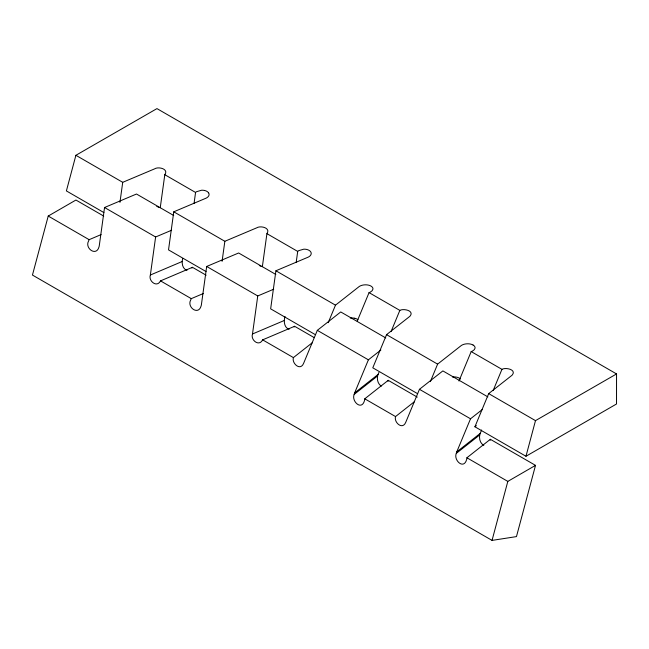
<?xml version="1.0" encoding="UTF-8"?>
<svg xmlns="http://www.w3.org/2000/svg" width="649" height="649" viewBox="0 0 649 649"><rect width="100%" height="100%" fill="white"/><g stroke="black" fill="none" stroke-linecap="round" stroke-linejoin="round"><path stroke-width="0.97" d="M103.889 212.572L66.393 190.92L75.901 155.298L156.961 108.602L616.55 373.938L616.526 403.986L525.974 456.263L474.914 426.782L488.681 393.61L512.093 375.203C517.05 369.597 505.587 367.139 501.945 369.346L471.182 351.58L458.973 381.028M312.453 342.591L293.405 357.607C291.579 363.359 300.333 371.285 303.554 363.464L317.32 330.349L340.741 311.942L385.749 337.926M414.581 401.561L395.533 416.569C393.708 422.329 402.461 430.246 405.69 422.434L419.457 389.311L442.869 370.904L487.878 396.888M171.587 230.249L155.622 236.99L150.357 275.022C148.159 281.009 156.993 288.14 160.514 280.879L192.461 267.315L206.139 275.208M182.726 258.456C181.501 262.561 182.166 268.905 186.993 270.3M273.724 289.211L257.75 295.952L252.493 333.984C250.295 339.979 259.121 347.101 262.642 339.849L294.597 326.285L314.278 337.65M284.992 316.428C283.678 320.695 283.905 327.729 289.121 329.262M173.713 215.509L136.493 194.019L104.554 207.51L99.297 245.541A8.023 5.938 81.2 0 1 98.956 247.058C96.206 256.817 84.524 248.178 88.564 241.063A8.283 6.133 81.2 0 1 89.14 239.676L101.122 234.589M119.951 202.366L122.718 182.32L154.657 168.837C158.397 166.322 169.081 168.959 164.805 174.703L160.246 207.729M208.556 192.834A7.91 4.559 0.1 0 1 209.075 194.53A8.348 4.819 0.1 0 1 206.942 197.685A8.015 4.624 0.1 0 1 205.725 198.318L173.778 211.809L168.521 249.889L206.025 271.542M194.051 203.47L195.568 192.461A8.275 4.77 0.1 0 1 196.55 191.69L201.612 190.23A6.831 3.935 0.1 0 1 204.476 190.465M275.841 274.47L238.629 252.988L206.682 266.471L201.425 304.503A8.023 5.938 81.2 0 1 201.085 306.02C198.318 315.803 186.669 307.139 190.692 300.025A8.283 6.133 81.2 0 1 191.277 298.645L203.259 293.559M222.08 261.328L224.846 241.29L256.785 227.807C260.46 225.365 271.022 227.84 266.917 233.648L262.358 266.674M296.179 262.431L297.704 251.423A8.275 4.77 0.1 0 1 298.678 250.652L303.74 249.192A6.831 3.935 0.1 0 1 306.612 249.427A7.042 4.064 0.1 0 1 310.66 251.796A7.91 4.559 0.1 0 1 311.204 253.491A8.348 4.819 0.1 0 1 309.07 256.647A8.015 4.624 0.1 0 1 307.853 257.288L275.914 270.771L270.649 308.851L315.333 334.649M380.874 350.014L368.389 359.83L354.622 392.945A8.023 5.938 81.2 0 0 354.167 394.405C351.19 401.228 361.736 411.239 364.551 400.401A8.283 6.133 81.2 0 0 364.77 398.811L388.216 380.338L417.266 397.107M378.927 372.404L378.067 374.473A8.023 5.938 81.2 0 0 377.613 375.925C376.866 379.568 377.937 384.103 381.279 386.147M482.223 409.592L470.517 418.792L456.75 451.915A8.023 5.938 81.2 0 0 456.296 453.367C453.318 460.19 463.865 470.201 466.688 459.362A8.283 6.133 81.2 0 0 466.899 457.772L490.344 439.3L535.514 465.374L516.466 536.601L492.039 540.398L32.45 275.062L48.229 216.052L75.925 200.038L103.726 216.085M481.623 429.995L480.195 433.435A8.023 5.938 81.2 0 0 479.741 434.895C478.97 438.635 480.155 443.478 483.813 445.311M492.039 540.398L507.818 481.396L535.514 465.374M525.974 456.263L535.49 420.641L616.55 373.938M328.216 322.675L335.484 305.168L358.897 286.761A8.015 4.624 0.1 0 1 360 286.055A8.348 4.819 0.1 0 1 365.476 284.83A7.91 4.559 0.1 0 1 368.421 285.13A7.042 4.064 0.1 0 1 372.542 287.475A6.831 3.935 0.1 0 1 372.924 289.138L372.145 290.736L370.392 292.05A8.275 4.77 0.1 0 1 369.054 292.618L357.218 321.15M369.054 292.618L399.841 310.392C403.467 308.259 414.784 310.644 409.965 316.241L386.553 334.649L372.786 367.813L417.461 393.61M391.063 331.558L399.841 310.392M430.352 381.636L437.613 364.13L461.033 345.722A8.015 4.624 0.1 0 1 462.129 345.025A8.348 4.819 0.1 0 1 467.604 343.792A7.91 4.559 0.1 0 1 470.557 344.092A7.269 4.194 0.1 0 1 473.08 345.033M493.167 390.511L501.945 369.346M192.461 267.315L192.031 268.037M294.597 326.285L294.159 326.999M354.622 392.945L378.067 374.473M354.167 394.405L377.613 375.925M474.914 426.782L476.374 425.63M456.75 451.915L480.195 433.435M456.296 453.367L479.741 434.895M150.357 275.022L182.312 261.458M252.493 333.984L284.44 320.419M156.79 206.447L157.602 206.723M259.284 265.571L259.803 265.774M157.975 206.885L158.786 207.323M260.574 266.147L261.012 266.414M164.805 174.703L195.568 192.461M266.917 233.648L297.704 251.423M75.901 155.298L122.718 182.32M173.778 211.809L224.846 241.29M275.914 270.771L335.484 305.168M386.553 334.649L437.613 364.13M488.681 393.61L535.49 420.641M104.554 207.51L155.622 236.99M206.682 266.471L257.75 295.952M317.32 330.349L368.389 359.83M419.457 389.311L470.517 418.792M48.229 216.052L89.14 239.676M160.514 280.879L191.277 298.637M262.642 339.849L293.405 357.607M364.77 398.811L395.533 416.569M466.899 457.772L507.818 481.396M388.216 380.338A8.283 6.133 81.2 0 1 388.11 381.336M490.344 439.3A8.283 6.133 81.2 0 1 490.238 440.306M471.182 351.58A8.275 4.77 0.1 0 0 472.521 351.02L474.281 349.706L475.06 348.099A6.831 3.935 0.1 0 0 473.064 345.017M452.377 377.004A8.348 4.819 0 0 1 453.87 376.915A7.902 4.567 0 0 1 456.823 377.215A7.042 4.064 0 0 1 460.466 379M350.241 318.042A8.348 4.819 0 0 1 351.742 317.953A7.902 4.567 0 0 1 354.695 318.253M354.687 318.27A7.042 4.064 0 0 1 357.94 319.681M204.492 190.449A7.042 4.064 0.1 0 1 208.532 192.834"/></g></svg>
